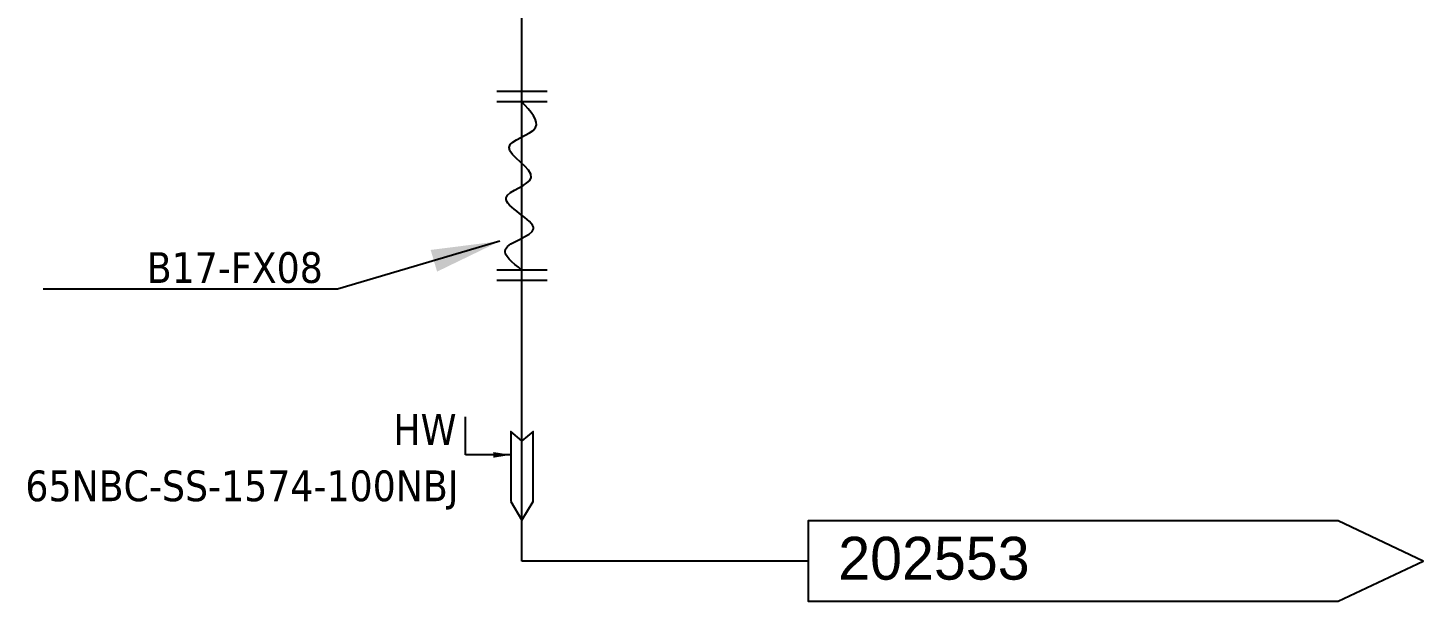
# Model space of a CAD drawing. Header units: millimetres. Extents: x -6314 to 11113, y -129 to 3675.
# Drawn here: x 3460 to 3966, y 2275 to 2484 of the extents above; entities that cross this region are included whole.
import ezdxf

# ---------------------------------------------------------------- set-up
doc = ezdxf.new("R2010")
doc.units = ezdxf.units.MM
doc.layers.add('HW LINE', color=1, linetype='Continuous')
doc.layers.add('Reference', color=6, linetype='Continuous')
doc.dimstyles.new('ISO-25', dxfattribs={"dimtxt": 2.5, "dimasz": 2.5, "dimexe": 1.25, "dimexo": 0.625, "dimtad": 1, "dimtxsty": 'Standard', "dimcen": 2.5, "dimadec": 0, "dimazin": 0, "dimtfac": 1, "dimtmove": 0, "dimatfit": 3, "dimfxl": 1, "dimarcsym": 0})

msp = doc.modelspace()

# ---------------------------------------------------------------- linework, layer by layer
for p, q in [((3638.91, 2289.98), (3638.91, 2500.54)), ((3742.87, 2289.98), (3638.91, 2289.98))]:
    msp.add_line(p, q)
at = {"linetype": 'Continuous', "lineweight": -3}
for p, q in [((3648.03, 2460.65), (3629.79, 2460.65)), ((3648.03, 2456.85), (3629.79, 2456.85)), ((3648.03, 2395.73), (3629.79, 2395.73)), ((3648.03, 2391.93), (3629.79, 2391.93))]:
    msp.add_line(p, q, dxfattribs=at)
msp.add_spline([(3638.91, 2395.73), (3632.9, 2403.26), (3643.11, 2410.7), (3633.15, 2422.01), (3642.31, 2429.33), (3634.25, 2440.32), (3643.8, 2447.49), (3638.91, 2456.85)], degree=3)
at = {"layer": 'HW LINE'}
msp.add_lwpolyline([(3634.82, 2311.68), (3638.91, 2304.8), (3643, 2311.68), (3643, 2337.08), (3638.91, 2333.65), (3634.82, 2337.08), (3634.82, 2311.68)], close=True, dxfattribs=at)
at = {"layer": 'Reference'}
msp.add_lwpolyline([(3935.34, 2304.54), (3742.87, 2304.54), (3742.87, 2275.42), (3935.34, 2275.42), (3966.13, 2289.98)], close=True, dxfattribs=at)

# ---------------------------------------------------------------- texts
at = {"char_height": 11.1664, "width": 777.1843}
for s, insert, attachment_point in [('{\\fTahoma|b0|i0|c0|p34;B17-FX08}', (3566.6, 2402.22), 3), ('{\\fTahoma|b0|i0|c0|p34;HW}', (3615.14, 2343.37), 3), ('\\pxt9;{\\fTahoma|b0|i0|c0|p34;65NBC-SS-1574-100NBJ}', (3458.6, 2322.9), 1)]:
    msp.add_mtext(s, dxfattribs=dict(at, insert=insert, attachment_point=attachment_point))
at = {"layer": 'Reference', "insert": (3753.77, 2298.79), "char_height": 15.571, "attachment_point": 1}
msp.add_mtext_dynamic_manual_height_columns('202553', width=393.6715, gutter_width=12.5, heights=[0], dxfattribs=at)

# ---------------------------------------------------------------- leaders
at = {"linetype": 'Continuous', "lineweight": -3}
msp.add_leader([(3630.9, 2406.21), (3571.96, 2388.72), (3465.04, 2388.72)], dimstyle='ISO-25', override={"dimscale": 10, "dimtad": 0}, dxfattribs=at)
at = {"layer": 'HW LINE'}
msp.add_leader([(3634.82, 2328.56), (3618.36, 2328.56), (3618.36, 2342.39)], dimstyle='ISO-25', override={"dimscale": 2.5, "dimgap": 0.625, "dimtad": 0}, dxfattribs=at)

doc.saveas('drawing.dxf')
